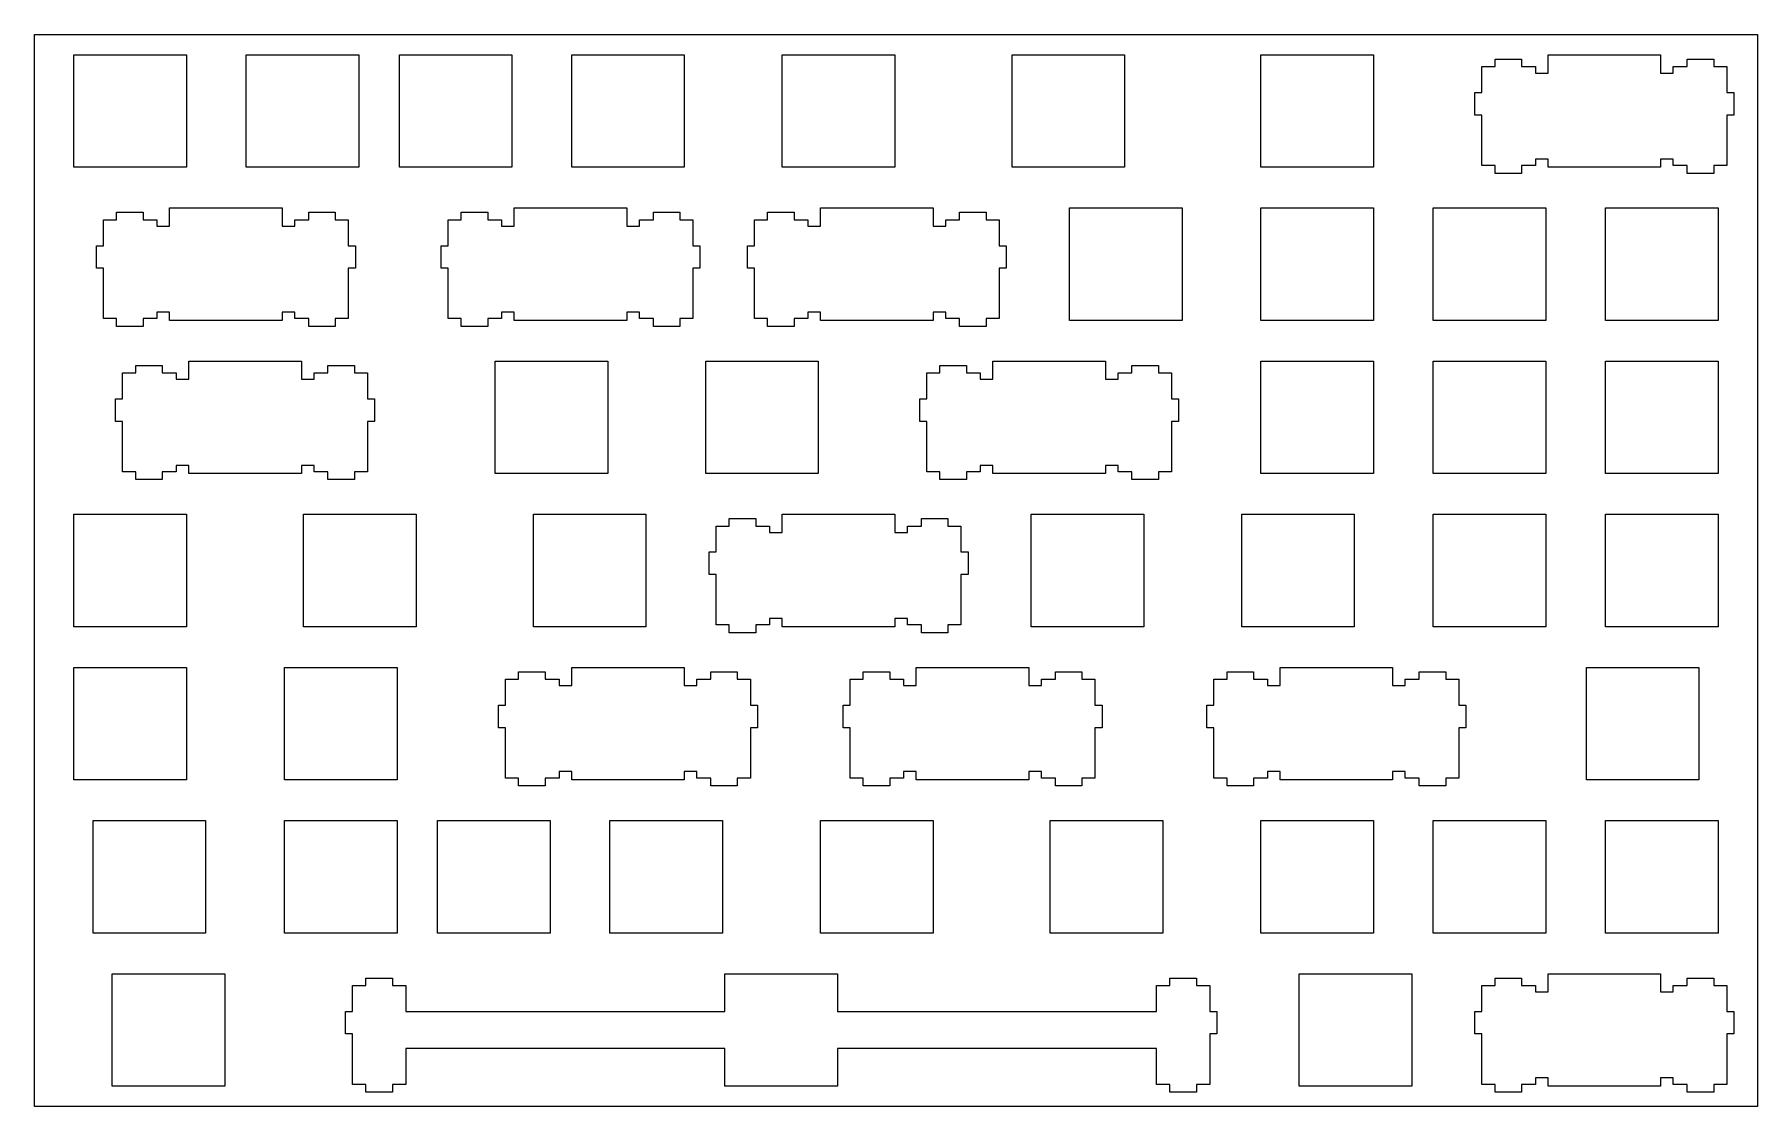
# Model space of a CAD drawing. Extents: x 0 to 214, y 0 to 133.
import ezdxf

# ---------------------------------------------------------------- set-up
doc = ezdxf.new("R2010")
doc.units = 0
doc.layers.get('0').update_dxf_attribs({"linetype": 'CONTINUOUS'})

msp = doc.modelspace()

# ---------------------------------------------------------------- linework, layer by layer
at = {"color": 0}
for p, q in [((0.09371, 133.437), (214.406, 133.437)), ((0.09371, 0.08682), (0.09371, 133.437)), ((214.406, 133.437), (214.406, 0.08682)), ((4.99953, 130.912), (19.0004, 130.912)), ((4.99953, 116.911), (4.99953, 130.912)), ((19.0004, 130.912), (19.0004, 116.911)), ((26.4308, 130.912), (40.4301, 130.912)), ((26.4308, 116.911), (26.4308, 130.912)), ((40.4301, 130.912), (40.4301, 116.911)), ((45.4822, 130.912), (59.4815, 130.912)), ((45.4822, 116.911), (45.4822, 130.912)), ((59.4815, 130.912), (59.4815, 116.911)), ((66.9135, 130.912), (80.9128, 130.912)), ((66.9135, 116.911), (66.9135, 130.912)), ((80.9128, 130.912), (80.9128, 116.911)), ((93.1058, 130.912), (107.105, 130.912)), ((93.1058, 116.911), (93.1058, 130.912)), ((107.105, 130.912), (107.105, 116.911)), ((121.681, 130.912), (135.68, 130.912)), ((121.681, 116.911), (121.681, 130.912)), ((135.68, 130.912), (135.68, 116.911)), ((152.638, 130.912), (166.638, 130.912)), ((152.638, 116.911), (152.638, 130.912)), ((166.638, 130.912), (166.638, 116.911)), ((188.356, 128.643), (188.356, 130.912)), ((188.356, 130.912), (202.355, 130.912)), ((202.355, 130.912), (202.355, 128.643)), ((180.13, 126.213), (180.13, 129.442)), ((180.13, 129.442), (181.756, 129.442)), ((181.756, 129.442), (181.756, 130.364)), ((181.756, 130.364), (185.055, 130.364)), ((185.055, 130.364), (185.055, 129.442)), ((185.055, 129.442), (186.782, 129.442)), ((186.782, 129.442), (186.782, 128.643)), ((186.782, 128.643), (188.356, 128.643)), ((202.355, 128.643), (203.93, 128.643)), ((203.93, 128.643), (203.93, 129.442)), ((203.93, 129.442), (205.656, 129.442)), ((205.656, 129.442), (205.656, 130.364)), ((205.656, 130.364), (208.956, 130.364)), ((208.956, 130.364), (208.956, 129.442)), ((208.956, 129.442), (210.581, 129.442)), ((210.581, 129.442), (210.581, 126.213)), ((179.255, 123.412), (179.255, 126.213)), ((179.255, 126.213), (180.13, 126.213)), ((210.581, 126.213), (211.456, 126.213)), ((211.456, 126.213), (211.456, 123.412)), ((180.13, 123.412), (179.255, 123.412)), ((180.13, 117.143), (180.13, 123.412)), ((210.581, 123.412), (210.581, 117.143)), ((211.456, 123.412), (210.581, 123.412)), ((188.356, 117.942), (186.782, 117.942)), ((186.782, 117.942), (186.782, 117.143)), ((188.356, 116.913), (188.356, 117.942)), ((203.93, 117.942), (202.355, 117.942)), ((202.355, 117.942), (202.355, 116.913)), ((203.93, 117.143), (203.93, 117.942)), ((19.0004, 116.911), (4.99953, 116.911)), ((40.4301, 116.911), (26.4308, 116.911)), ((59.4815, 116.911), (45.4822, 116.911)), ((80.9128, 116.911), (66.9135, 116.911)), ((107.105, 116.911), (93.1058, 116.911)), ((135.68, 116.911), (121.681, 116.911)), ((166.638, 116.911), (152.638, 116.911)), ((181.756, 117.143), (180.13, 117.143)), ((181.756, 116.163), (181.756, 117.143)), ((185.055, 116.163), (181.756, 116.163)), ((186.782, 117.143), (185.055, 117.143)), ((185.055, 117.143), (185.055, 116.163)), ((202.355, 116.913), (188.356, 116.913)), ((205.656, 117.143), (203.93, 117.143)), ((205.656, 116.163), (205.656, 117.143)), ((208.956, 116.163), (205.656, 116.163)), ((210.581, 117.143), (208.956, 117.143)), ((208.956, 117.143), (208.956, 116.163)), ((16.9058, 109.593), (16.9058, 111.862)), ((16.9058, 111.862), (30.9053, 111.862)), ((30.9053, 111.862), (30.9053, 109.593)), ((59.7683, 109.593), (59.7683, 111.862)), ((59.7683, 111.862), (73.769, 111.862)), ((73.769, 111.862), (73.769, 109.593)), ((97.8683, 109.593), (97.8683, 111.862)), ((97.8683, 111.862), (111.869, 111.862)), ((111.869, 111.862), (111.869, 109.593)), ((128.825, 111.862), (142.825, 111.862)), ((128.825, 97.8613), (128.825, 111.862)), ((142.825, 111.862), (142.825, 97.8613)), ((152.638, 111.862), (166.638, 111.862)), ((152.638, 97.8613), (152.638, 111.862)), ((166.638, 111.862), (166.638, 97.8613)), ((174.068, 111.862), (188.069, 111.862)), ((174.068, 97.8613), (174.068, 111.862)), ((188.069, 111.862), (188.069, 97.8613)), ((195.5, 111.862), (209.5, 111.862)), ((195.5, 97.8613), (195.5, 111.862)), ((209.5, 111.862), (209.5, 97.8613)), ((8.68165, 107.163), (8.68165, 110.392)), ((8.68165, 110.392), (10.3063, 110.392)), ((10.3063, 110.392), (10.3063, 111.314)), ((10.3063, 111.314), (13.6054, 111.314)), ((13.6054, 111.314), (13.6054, 110.392)), ((13.6054, 110.392), (15.332, 110.392)), ((15.332, 110.392), (15.332, 109.593)), ((15.332, 109.593), (16.9058, 109.593)), ((30.9053, 109.593), (32.4817, 109.593)), ((32.4817, 109.593), (32.4817, 110.392)), ((32.4817, 110.392), (34.2057, 110.392)), ((34.2057, 110.392), (34.2057, 111.314)), ((34.2057, 111.314), (37.5059, 111.314)), ((37.5059, 111.314), (37.5059, 110.392)), ((37.5059, 110.392), (39.1322, 110.392)), ((39.1322, 110.392), (39.1322, 107.163)), ((51.544, 107.163), (51.544, 110.392)), ((51.544, 110.392), (53.1689, 110.392)), ((53.1689, 110.392), (53.1689, 111.314)), ((53.1689, 111.314), (56.4691, 111.314)), ((56.4691, 111.314), (56.4691, 110.392)), ((56.4691, 110.392), (58.1932, 110.392)), ((58.1932, 110.392), (58.1932, 109.593)), ((58.1932, 109.593), (59.7683, 109.593)), ((73.769, 109.593), (75.3442, 109.593)), ((75.3442, 109.593), (75.3442, 110.392)), ((75.3442, 110.392), (77.0682, 110.392)), ((77.0682, 110.392), (77.0682, 111.314)), ((77.0682, 111.314), (80.3684, 111.314)), ((80.3684, 111.314), (80.3684, 110.392)), ((80.3684, 110.392), (81.9933, 110.392)), ((81.9933, 110.392), (81.9933, 107.163)), ((89.644, 107.163), (89.644, 110.392)), ((89.644, 110.392), (91.2689, 110.392)), ((91.2689, 110.392), (91.2689, 111.314)), ((91.2689, 111.314), (94.5691, 111.314)), ((94.5691, 111.314), (94.5691, 110.392)), ((94.5691, 110.392), (96.2932, 110.392)), ((96.2932, 110.392), (96.2932, 109.593)), ((96.2932, 109.593), (97.8683, 109.593)), ((111.869, 109.593), (113.444, 109.593)), ((113.444, 109.593), (113.444, 110.392)), ((113.444, 110.392), (115.168, 110.392)), ((115.168, 110.392), (115.168, 111.314)), ((115.168, 111.314), (118.468, 111.314)), ((118.468, 111.314), (118.468, 110.392)), ((118.468, 110.392), (120.093, 110.392)), ((120.093, 110.392), (120.093, 107.163)), ((7.80521, 104.362), (7.80521, 107.163)), ((7.80521, 107.163), (8.68165, 107.163)), ((39.1322, 107.163), (40.0071, 107.163)), ((40.0071, 107.163), (40.0071, 104.362)), ((50.6691, 104.362), (50.6691, 107.163)), ((50.6691, 107.163), (51.544, 107.163)), ((81.9933, 107.163), (82.8682, 107.163)), ((82.8682, 107.163), (82.8682, 104.362)), ((88.7691, 104.362), (88.7691, 107.163)), ((88.7691, 107.163), (89.644, 107.163)), ((120.093, 107.163), (120.968, 107.163)), ((120.968, 107.163), (120.968, 104.362)), ((8.68165, 104.362), (7.80521, 104.362)), ((8.68165, 98.093), (8.68165, 104.362)), ((39.1322, 104.362), (39.1322, 98.093)), ((40.0071, 104.362), (39.1322, 104.362)), ((51.544, 104.362), (50.6691, 104.362)), ((51.544, 98.093), (51.544, 104.362)), ((81.9933, 104.362), (81.9933, 98.093)), ((82.8682, 104.362), (81.9933, 104.362)), ((89.644, 104.362), (88.7691, 104.362)), ((89.644, 98.093), (89.644, 104.362)), ((120.093, 104.362), (120.093, 98.093)), ((120.968, 104.362), (120.093, 104.362)), ((16.9058, 98.8921), (15.332, 98.8921)), ((15.332, 98.8921), (15.332, 98.093)), ((16.9058, 97.8627), (16.9058, 98.8921)), ((32.4817, 98.8921), (30.9053, 98.8921)), ((30.9053, 98.8921), (30.9053, 97.8627)), ((32.4817, 98.093), (32.4817, 98.8921)), ((59.7683, 98.8921), (58.1932, 98.8921)), ((58.1932, 98.8921), (58.1932, 98.093)), ((59.7683, 97.8627), (59.7683, 98.8921)), ((75.3442, 98.8921), (73.769, 98.8921)), ((73.769, 98.8921), (73.769, 97.8627)), ((75.3442, 98.093), (75.3442, 98.8921)), ((97.8683, 98.8921), (96.2932, 98.8921)), ((96.2932, 98.8921), (96.2932, 98.093)), ((97.8683, 97.8627), (97.8683, 98.8921)), ((113.444, 98.8921), (111.869, 98.8921)), ((111.869, 98.8921), (111.869, 97.8627)), ((113.444, 98.093), (113.444, 98.8921)), ((10.3063, 98.093), (8.68165, 98.093)), ((10.3063, 97.113), (10.3063, 98.093)), ((13.6054, 97.113), (10.3063, 97.113)), ((15.332, 98.093), (13.6054, 98.093)), ((13.6054, 98.093), (13.6054, 97.113)), ((30.9053, 97.8627), (16.9058, 97.8627)), ((34.2057, 98.093), (32.4817, 98.093)), ((34.2057, 97.113), (34.2057, 98.093)), ((37.5059, 97.113), (34.2057, 97.113)), ((39.1322, 98.093), (37.5059, 98.093)), ((37.5059, 98.093), (37.5059, 97.113)), ((53.1689, 98.093), (51.544, 98.093)), ((53.1689, 97.113), (53.1689, 98.093)), ((56.4691, 97.113), (53.1689, 97.113)), ((58.1932, 98.093), (56.4691, 98.093)), ((56.4691, 98.093), (56.4691, 97.113)), ((73.769, 97.8627), (59.7683, 97.8627)), ((77.0682, 98.093), (75.3442, 98.093)), ((77.0682, 97.113), (77.0682, 98.093)), ((80.3684, 97.113), (77.0682, 97.113)), ((81.9933, 98.093), (80.3684, 98.093)), ((80.3684, 98.093), (80.3684, 97.113)), ((91.2689, 98.093), (89.644, 98.093)), ((91.2689, 97.113), (91.2689, 98.093)), ((94.5691, 97.113), (91.2689, 97.113)), ((96.2932, 98.093), (94.5691, 98.093)), ((94.5691, 98.093), (94.5691, 97.113)), ((111.869, 97.8627), (97.8683, 97.8627)), ((115.168, 98.093), (113.444, 98.093)), ((115.168, 97.113), (115.168, 98.093)), ((118.468, 97.113), (115.168, 97.113)), ((120.093, 98.093), (118.468, 98.093)), ((118.468, 98.093), (118.468, 97.113)), ((142.825, 97.8613), (128.825, 97.8613)), ((166.638, 97.8613), (152.638, 97.8613)), ((188.069, 97.8613), (174.068, 97.8613)), ((209.5, 97.8613), (195.5, 97.8613)), ((12.6876, 91.3419), (12.6876, 92.2637)), ((12.6876, 92.2637), (15.988, 92.2637)), ((15.988, 92.2637), (15.988, 91.3419)), ((19.2884, 90.5425), (19.2884, 92.8123)), ((19.2884, 92.8123), (33.2879, 92.8123)), ((33.2879, 92.8123), (33.2879, 90.5425)), ((36.5883, 91.3419), (36.5883, 92.2637)), ((36.5883, 92.2637), (39.8872, 92.2637)), ((39.8872, 92.2637), (39.8872, 91.3419)), ((57.3885, 92.8123), (71.3878, 92.8123)), ((57.3885, 78.8113), (57.3885, 92.8123)), ((71.3878, 92.8123), (71.3878, 78.8113)), ((83.5822, 92.8123), (97.5815, 92.8123)), ((83.5822, 78.8113), (83.5822, 92.8123)), ((97.5815, 92.8123), (97.5815, 78.8113)), ((112.7, 91.3419), (112.7, 92.2637)), ((112.7, 92.2637), (115.999, 92.2637)), ((115.999, 92.2637), (115.999, 91.3419)), ((119.3, 90.5425), (119.3, 92.8123)), ((119.3, 92.8123), (133.3, 92.8123)), ((133.3, 92.8123), (133.3, 90.5425)), ((136.599, 91.3419), (136.599, 92.2637)), ((136.599, 92.2637), (139.9, 92.2637)), ((139.9, 92.2637), (139.9, 91.3419)), ((152.638, 92.8123), (166.638, 92.8123)), ((152.638, 78.8113), (152.638, 92.8123)), ((166.638, 92.8123), (166.638, 78.8113)), ((174.068, 92.8123), (188.069, 92.8123)), ((174.068, 78.8113), (174.068, 92.8123)), ((188.069, 92.8123), (188.069, 78.8113)), ((195.5, 92.8123), (209.5, 92.8123)), ((195.5, 78.8113), (195.5, 92.8123)), ((209.5, 92.8123), (209.5, 78.8113)), ((11.0629, 88.1133), (11.0629, 91.3419)), ((11.0629, 91.3419), (12.6876, 91.3419)), ((15.988, 91.3419), (17.7133, 91.3419)), ((17.7133, 91.3419), (17.7133, 90.5425)), ((17.7133, 90.5425), (19.2884, 90.5425)), ((33.2879, 90.5425), (34.863, 90.5425)), ((34.863, 90.5425), (34.863, 91.3419)), ((34.863, 91.3419), (36.5883, 91.3419)), ((39.8872, 91.3419), (41.5135, 91.3419)), ((41.5135, 91.3419), (41.5135, 88.1133)), ((111.075, 88.1133), (111.075, 91.3419)), ((111.075, 91.3419), (112.7, 91.3419)), ((115.999, 91.3419), (117.724, 91.3419)), ((117.724, 91.3419), (117.724, 90.5425)), ((117.724, 90.5425), (119.3, 90.5425)), ((133.3, 90.5425), (134.874, 90.5425)), ((134.874, 90.5425), (134.874, 91.3419)), ((134.874, 91.3419), (136.599, 91.3419)), ((139.9, 91.3419), (141.525, 91.3419)), ((141.525, 91.3419), (141.525, 88.1133)), ((10.1878, 85.3115), (10.1878, 88.1133)), ((10.1878, 88.1133), (11.0629, 88.1133)), ((41.5135, 88.1133), (42.387, 88.1133)), ((42.387, 88.1133), (42.387, 85.3115)), ((110.2, 85.3115), (110.2, 88.1133)), ((110.2, 88.1133), (111.075, 88.1133)), ((141.525, 88.1133), (142.399, 88.1133)), ((142.399, 88.1133), (142.399, 85.3115)), ((11.0629, 85.3115), (10.1878, 85.3115)), ((11.0629, 79.043), (11.0629, 85.3115)), ((41.5135, 85.3115), (41.5135, 79.043)), ((42.387, 85.3115), (41.5135, 85.3115)), ((111.075, 85.3115), (110.2, 85.3115)), ((111.075, 79.043), (111.075, 85.3115)), ((141.525, 85.3115), (141.525, 79.043)), ((142.399, 85.3115), (141.525, 85.3115)), ((19.2884, 79.8421), (17.7133, 79.8421)), ((17.7133, 79.8421), (17.7133, 79.043)), ((19.2884, 78.8127), (19.2884, 79.8421)), ((34.863, 79.8421), (33.2879, 79.8421)), ((33.2879, 79.8421), (33.2879, 78.8127)), ((34.863, 79.043), (34.863, 79.8421)), ((119.3, 79.8421), (117.724, 79.8421)), ((117.724, 79.8421), (117.724, 79.043)), ((119.3, 78.8127), (119.3, 79.8421)), ((134.874, 79.8421), (133.3, 79.8421)), ((133.3, 79.8421), (133.3, 78.8127)), ((134.874, 79.043), (134.874, 79.8421)), ((12.6876, 79.043), (11.0629, 79.043)), ((12.6876, 78.063), (12.6876, 79.043)), ((15.988, 78.063), (12.6876, 78.063)), ((17.7133, 79.043), (15.988, 79.043)), ((15.988, 79.043), (15.988, 78.063)), ((33.2879, 78.8127), (19.2884, 78.8127)), ((36.5883, 79.043), (34.863, 79.043)), ((36.5883, 78.063), (36.5883, 79.043)), ((39.8872, 78.063), (36.5883, 78.063)), ((41.5135, 79.043), (39.8872, 79.043)), ((39.8872, 79.043), (39.8872, 78.063)), ((71.3878, 78.8113), (57.3885, 78.8113)), ((97.5815, 78.8113), (83.5822, 78.8113)), ((112.7, 79.043), (111.075, 79.043)), ((112.7, 78.063), (112.7, 79.043)), ((115.999, 78.063), (112.7, 78.063)), ((117.724, 79.043), (115.999, 79.043)), ((115.999, 79.043), (115.999, 78.063)), ((133.3, 78.8127), (119.3, 78.8127)), ((136.599, 79.043), (134.874, 79.043)), ((136.599, 78.063), (136.599, 79.043)), ((139.9, 78.063), (136.599, 78.063)), ((141.525, 79.043), (139.9, 79.043)), ((139.9, 79.043), (139.9, 78.063)), ((166.638, 78.8113), (152.638, 78.8113)), ((188.069, 78.8113), (174.068, 78.8113)), ((209.5, 78.8113), (195.5, 78.8113)), ((4.99953, 73.7623), (19.0004, 73.7623)), ((4.99953, 59.7613), (4.99953, 73.7623)), ((19.0004, 73.7623), (19.0004, 59.7613)), ((33.5745, 73.7623), (47.5753, 73.7623)), ((33.5745, 59.7613), (33.5745, 73.7623)), ((47.5753, 73.7623), (47.5753, 59.7613)), ((62.1496, 73.7623), (76.1503, 73.7623)), ((62.1496, 59.7613), (62.1496, 73.7623)), ((76.1503, 73.7623), (76.1503, 59.7613)), ((86.5064, 72.2919), (86.5064, 73.2137)), ((86.5064, 73.2137), (89.8066, 73.2137)), ((89.8066, 73.2137), (89.8066, 72.2919)), ((93.1072, 71.4925), (93.1072, 73.7623)), ((93.1072, 73.7623), (107.107, 73.7623)), ((107.107, 73.7623), (107.107, 71.4925)), ((110.406, 72.2919), (110.406, 73.2137)), ((110.406, 73.2137), (113.706, 73.2137)), ((113.706, 73.2137), (113.706, 72.2919)), ((124.063, 73.7623), (138.063, 73.7623)), ((124.063, 59.7613), (124.063, 73.7623)), ((138.063, 73.7623), (138.063, 59.7613)), ((150.256, 73.7623), (164.255, 73.7623)), ((150.256, 59.7613), (150.256, 73.7623)), ((164.255, 73.7623), (164.255, 59.7613)), ((174.068, 73.7623), (188.069, 73.7623)), ((174.068, 59.7613), (174.068, 73.7623)), ((188.069, 73.7623), (188.069, 59.7613)), ((195.5, 73.7623), (209.5, 73.7623)), ((195.5, 59.7613), (195.5, 73.7623)), ((209.5, 73.7623), (209.5, 59.7613)), ((84.8815, 69.0633), (84.8815, 72.2919)), ((84.8815, 72.2919), (86.5064, 72.2919)), ((89.8066, 72.2919), (91.5321, 72.2919)), ((91.5321, 72.2919), (91.5321, 71.4925)), ((91.5321, 71.4925), (93.1072, 71.4925)), ((107.107, 71.4925), (108.682, 71.4925)), ((108.682, 71.4925), (108.682, 72.2919)), ((108.682, 72.2919), (110.406, 72.2919)), ((113.706, 72.2919), (115.331, 72.2919)), ((115.331, 72.2919), (115.331, 69.0633)), ((84.0052, 66.2615), (84.0052, 69.0633)), ((84.0052, 69.0633), (84.8815, 69.0633)), ((115.331, 69.0633), (116.207, 69.0633)), ((116.207, 69.0633), (116.207, 66.2615)), ((84.8815, 66.2615), (84.0052, 66.2615)), ((84.8815, 59.993), (84.8815, 66.2615)), ((115.331, 66.2615), (115.331, 59.993)), ((116.207, 66.2615), (115.331, 66.2615)), ((93.1072, 60.7921), (91.5321, 60.7921)), ((91.5321, 60.7921), (91.5321, 59.993)), ((93.1072, 59.7627), (93.1072, 60.7921)), ((108.682, 60.7921), (107.107, 60.7921)), ((107.107, 60.7921), (107.107, 59.7627)), ((108.682, 59.993), (108.682, 60.7921)), ((19.0004, 59.7613), (4.99953, 59.7613)), ((47.5753, 59.7613), (33.5745, 59.7613)), ((76.1503, 59.7613), (62.1496, 59.7613)), ((86.5064, 59.993), (84.8815, 59.993)), ((86.5064, 59.013), (86.5064, 59.993)), ((89.8066, 59.013), (86.5064, 59.013)), ((91.5321, 59.993), (89.8066, 59.993)), ((89.8066, 59.993), (89.8066, 59.013)), ((107.107, 59.7627), (93.1072, 59.7627)), ((110.406, 59.993), (108.682, 59.993)), ((110.406, 59.013), (110.406, 59.993)), ((113.706, 59.013), (110.406, 59.013)), ((115.331, 59.993), (113.706, 59.993)), ((113.706, 59.993), (113.706, 59.013)), ((138.063, 59.7613), (124.063, 59.7613)), ((164.255, 59.7613), (150.256, 59.7613)), ((188.069, 59.7613), (174.068, 59.7613)), ((209.5, 59.7613), (195.5, 59.7613)), ((4.99953, 54.7123), (19.0004, 54.7123)), ((4.99953, 40.7113), (4.99953, 54.7123)), ((19.0004, 54.7123), (19.0004, 40.7113)), ((31.1933, 54.7123), (45.194, 54.7123)), ((31.1933, 40.7113), (31.1933, 54.7123)), ((45.194, 54.7123), (45.194, 40.7113)), ((60.3127, 53.2419), (60.3127, 54.1637)), ((60.3127, 54.1637), (63.6129, 54.1637)), ((63.6129, 54.1637), (63.6129, 53.2419)), ((66.9135, 52.4425), (66.9135, 54.7123)), ((66.9135, 54.7123), (80.9128, 54.7123)), ((80.9128, 54.7123), (80.9128, 52.4425)), ((84.2133, 53.2419), (84.2133, 54.1637)), ((84.2133, 54.1637), (87.5122, 54.1637)), ((87.5122, 54.1637), (87.5122, 53.2419)), ((103.175, 53.2419), (103.175, 54.1637)), ((103.175, 54.1637), (106.474, 54.1637)), ((106.474, 54.1637), (106.474, 53.2419)), ((109.775, 52.4425), (109.775, 54.7123)), ((109.775, 54.7123), (123.775, 54.7123)), ((123.775, 54.7123), (123.775, 52.4425)), ((127.074, 53.2419), (127.074, 54.1637)), ((127.074, 54.1637), (130.375, 54.1637)), ((130.375, 54.1637), (130.375, 53.2419)), ((148.419, 53.2419), (148.419, 54.1637)), ((148.419, 54.1637), (151.719, 54.1637)), ((151.719, 54.1637), (151.719, 53.2419)), ((155.018, 52.4425), (155.018, 54.7123)), ((155.018, 54.7123), (169.019, 54.7123)), ((169.019, 54.7123), (169.019, 52.4425)), ((172.318, 53.2419), (172.318, 54.1637)), ((172.318, 54.1637), (175.618, 54.1637)), ((175.618, 54.1637), (175.618, 53.2419)), ((193.118, 54.7123), (207.119, 54.7123)), ((193.118, 40.7113), (193.118, 54.7123)), ((207.119, 54.7123), (207.119, 40.7113)), ((58.6878, 50.0133), (58.6878, 53.2419)), ((58.6878, 53.2419), (60.3127, 53.2419)), ((63.6129, 53.2419), (65.3383, 53.2419)), ((65.3383, 53.2419), (65.3383, 52.4425)), ((65.3383, 52.4425), (66.9135, 52.4425)), ((80.9128, 52.4425), (82.4879, 52.4425)), ((82.4879, 52.4425), (82.4879, 53.2419)), ((82.4879, 53.2419), (84.2133, 53.2419)), ((87.5122, 53.2419), (89.1385, 53.2419)), ((89.1385, 53.2419), (89.1385, 50.0133)), ((101.55, 50.0133), (101.55, 53.2419)), ((101.55, 53.2419), (103.175, 53.2419)), ((106.474, 53.2419), (108.199, 53.2419)), ((108.199, 53.2419), (108.199, 52.4425)), ((108.199, 52.4425), (109.775, 52.4425)), ((123.775, 52.4425), (125.349, 52.4425)), ((125.349, 52.4425), (125.349, 53.2419)), ((125.349, 53.2419), (127.074, 53.2419)), ((130.375, 53.2419), (132, 53.2419)), ((132, 53.2419), (132, 50.0133)), ((146.794, 50.0133), (146.794, 53.2419)), ((146.794, 53.2419), (148.419, 53.2419)), ((151.719, 53.2419), (153.443, 53.2419)), ((153.443, 53.2419), (153.443, 52.4425)), ((153.443, 52.4425), (155.018, 52.4425)), ((169.019, 52.4425), (170.594, 52.4425)), ((170.594, 52.4425), (170.594, 53.2419)), ((170.594, 53.2419), (172.318, 53.2419)), ((175.618, 53.2419), (177.243, 53.2419)), ((177.243, 53.2419), (177.243, 50.0133)), ((57.8129, 47.2115), (57.8129, 50.0133)), ((57.8129, 50.0133), (58.6878, 50.0133)), ((89.1385, 50.0133), (90.012, 50.0133)), ((90.012, 50.0133), (90.012, 47.2115)), ((100.675, 47.2115), (100.675, 50.0133)), ((100.675, 50.0133), (101.55, 50.0133)), ((132, 50.0133), (132.874, 50.0133)), ((132.874, 50.0133), (132.874, 47.2115)), ((145.919, 47.2115), (145.919, 50.0133)), ((145.919, 50.0133), (146.794, 50.0133)), ((177.243, 50.0133), (178.118, 50.0133)), ((178.118, 50.0133), (178.118, 47.2115)), ((58.6878, 47.2115), (57.8129, 47.2115)), ((58.6878, 40.943), (58.6878, 47.2115)), ((89.1385, 47.2115), (89.1385, 40.943)), ((90.012, 47.2115), (89.1385, 47.2115)), ((101.55, 47.2115), (100.675, 47.2115)), ((101.55, 40.943), (101.55, 47.2115)), ((132, 47.2115), (132, 40.943)), ((132.874, 47.2115), (132, 47.2115)), ((146.794, 47.2115), (145.919, 47.2115)), ((146.794, 40.943), (146.794, 47.2115)), ((177.243, 47.2115), (177.243, 40.943)), ((178.118, 47.2115), (177.243, 47.2115)), ((60.3127, 40.943), (58.6878, 40.943)), ((60.3127, 39.963), (60.3127, 40.943)), ((65.3383, 40.943), (63.6129, 40.943)), ((63.6129, 40.943), (63.6129, 39.963)), ((66.9135, 41.7421), (65.3383, 41.7421)), ((65.3383, 41.7421), (65.3383, 40.943)), ((66.9135, 40.7127), (66.9135, 41.7421)), ((82.4879, 41.7421), (80.9128, 41.7421)), ((80.9128, 41.7421), (80.9128, 40.7127)), ((82.4879, 40.943), (82.4879, 41.7421)), ((84.2133, 40.943), (82.4879, 40.943)), ((84.2133, 39.963), (84.2133, 40.943)), ((89.1385, 40.943), (87.5122, 40.943)), ((87.5122, 40.943), (87.5122, 39.963)), ((103.175, 40.943), (101.55, 40.943)), ((103.175, 39.963), (103.175, 40.943)), ((108.199, 40.943), (106.474, 40.943)), ((106.474, 40.943), (106.474, 39.963)), ((109.775, 41.7421), (108.199, 41.7421)), ((108.199, 41.7421), (108.199, 40.943)), ((109.775, 40.7127), (109.775, 41.7421)), ((125.349, 41.7421), (123.775, 41.7421)), ((123.775, 41.7421), (123.775, 40.7127)), ((125.349, 40.943), (125.349, 41.7421)), ((127.074, 40.943), (125.349, 40.943)), ((127.074, 39.963), (127.074, 40.943)), ((132, 40.943), (130.375, 40.943)), ((130.375, 40.943), (130.375, 39.963)), ((148.419, 40.943), (146.794, 40.943)), ((148.419, 39.963), (148.419, 40.943)), ((153.443, 40.943), (151.719, 40.943)), ((151.719, 40.943), (151.719, 39.963)), ((155.018, 41.7421), (153.443, 41.7421)), ((153.443, 41.7421), (153.443, 40.943)), ((155.018, 40.7127), (155.018, 41.7421)), ((170.594, 41.7421), (169.019, 41.7421)), ((169.019, 41.7421), (169.019, 40.7127)), ((170.594, 40.943), (170.594, 41.7421)), ((172.318, 40.943), (170.594, 40.943)), ((172.318, 39.963), (172.318, 40.943)), ((177.243, 40.943), (175.618, 40.943)), ((175.618, 40.943), (175.618, 39.963)), ((19.0004, 40.7113), (4.99953, 40.7113)), ((45.194, 40.7113), (31.1933, 40.7113)), ((63.6129, 39.963), (60.3127, 39.963)), ((80.9128, 40.7127), (66.9135, 40.7127)), ((87.5122, 39.963), (84.2133, 39.963)), ((106.474, 39.963), (103.175, 39.963)), ((123.775, 40.7127), (109.775, 40.7127)), ((130.375, 39.963), (127.074, 39.963)), ((151.719, 39.963), (148.419, 39.963)), ((169.019, 40.7127), (155.018, 40.7127)), ((175.618, 39.963), (172.318, 39.963)), ((207.119, 40.7113), (193.118, 40.7113)), ((7.38216, 35.6623), (21.3817, 35.6623)), ((7.38216, 21.6614), (7.38216, 35.6623)), ((21.3817, 35.6623), (21.3817, 21.6614)), ((31.1933, 35.6623), (45.194, 35.6623)), ((31.1933, 21.6614), (31.1933, 35.6623)), ((45.194, 35.6623), (45.194, 21.6614)), ((50.2433, 35.6623), (64.244, 35.6623)), ((50.2433, 21.6614), (50.2433, 35.6623)), ((64.244, 35.6623), (64.244, 21.6614)), ((71.6746, 35.6623), (85.6753, 35.6623)), ((71.6746, 21.6614), (71.6746, 35.6623)), ((85.6753, 35.6623), (85.6753, 21.6614)), ((97.8683, 35.6623), (111.869, 35.6623)), ((97.8683, 21.6614), (97.8683, 35.6623)), ((111.869, 35.6623), (111.869, 21.6614)), ((126.443, 35.6623), (140.444, 35.6623)), ((126.443, 21.6614), (126.443, 35.6623)), ((140.444, 35.6623), (140.444, 21.6614)), ((152.638, 35.6623), (166.638, 35.6623)), ((152.638, 21.6614), (152.638, 35.6623)), ((166.638, 35.6623), (166.638, 21.6614)), ((174.068, 35.6623), (188.069, 35.6623)), ((174.068, 21.6614), (174.068, 35.6623)), ((188.069, 35.6623), (188.069, 21.6614)), ((195.5, 35.6623), (209.5, 35.6623)), ((195.5, 21.6614), (195.5, 35.6623)), ((209.5, 35.6623), (209.5, 21.6614)), ((21.3817, 21.6614), (7.38216, 21.6614)), ((45.194, 21.6614), (31.1933, 21.6614)), ((64.244, 21.6614), (50.2433, 21.6614)), ((85.6753, 21.6614), (71.6746, 21.6614)), ((111.869, 21.6614), (97.8683, 21.6614)), ((140.444, 21.6614), (126.443, 21.6614)), ((166.638, 21.6614), (152.638, 21.6614)), ((188.069, 21.6614), (174.068, 21.6614)), ((209.5, 21.6614), (195.5, 21.6614)), ((9.76341, 16.6122), (23.7629, 16.6122)), ((9.76341, 2.61138), (9.76341, 16.6122)), ((23.7629, 16.6122), (23.7629, 2.61138)), ((39.6378, 11.9131), (39.6378, 15.1419)), ((39.6378, 15.1419), (41.312, 15.1419)), ((41.312, 15.1419), (41.312, 16.0638)), ((41.312, 16.0638), (44.6126, 16.0638)), ((44.6126, 16.0638), (44.6126, 15.1419)), ((44.6126, 15.1419), (46.2883, 15.1419)), ((46.2883, 15.1419), (46.2883, 11.9131)), ((85.9635, 11.9131), (85.9635, 16.6122)), ((85.9635, 16.6122), (99.9628, 16.6122)), ((99.9628, 16.6122), (99.9628, 11.9131)), ((139.638, 11.9131), (139.638, 15.1419)), ((139.638, 15.1419), (141.312, 15.1419)), ((141.312, 15.1419), (141.312, 16.0638)), ((141.312, 16.0638), (144.613, 16.0638)), ((144.613, 16.0638), (144.613, 15.1419)), ((144.613, 15.1419), (146.288, 15.1419)), ((146.288, 15.1419), (146.288, 11.9131)), ((157.4, 16.6122), (171.4, 16.6122)), ((157.4, 2.61138), (157.4, 16.6122)), ((171.4, 16.6122), (171.4, 2.61138)), ((180.132, 11.9131), (180.132, 15.1419)), ((180.132, 15.1419), (181.756, 15.1419)), ((181.756, 15.1419), (181.756, 16.0638)), ((181.756, 16.0638), (185.057, 16.0638)), ((185.057, 16.0638), (185.057, 15.1419)), ((185.057, 15.1419), (186.782, 15.1419)), ((186.782, 15.1419), (186.782, 14.3426)), ((188.357, 14.3426), (188.357, 16.6122)), ((188.357, 16.6122), (202.357, 16.6122)), ((202.357, 16.6122), (202.357, 14.3426)), ((203.932, 14.3426), (203.932, 15.1419)), ((203.932, 15.1419), (205.657, 15.1419)), ((205.657, 15.1419), (205.657, 16.0638)), ((205.657, 16.0638), (208.957, 16.0638)), ((208.957, 16.0638), (208.957, 15.1419)), ((208.957, 15.1419), (210.582, 15.1419)), ((210.582, 15.1419), (210.582, 11.9131)), ((186.782, 14.3426), (188.357, 14.3426)), ((202.357, 14.3426), (203.932, 14.3426)), ((38.7629, 9.11158), (38.7629, 11.9131)), ((38.7629, 11.9131), (39.6378, 11.9131)), ((46.2883, 11.9131), (85.9635, 11.9131)), ((99.9628, 11.9131), (139.638, 11.9131)), ((146.288, 11.9131), (147.162, 11.9131)), ((147.162, 11.9131), (147.162, 9.11158)), ((179.257, 9.11158), (179.257, 11.9131)), ((179.257, 11.9131), (180.132, 11.9131)), ((210.582, 11.9131), (211.457, 11.9131)), ((211.457, 11.9131), (211.457, 9.11158)), ((39.6378, 9.11158), (38.7629, 9.11158)), ((39.6378, 2.84289), (39.6378, 9.11158)), ((146.288, 9.11158), (146.288, 2.84289)), ((147.162, 9.11158), (146.288, 9.11158)), ((180.132, 9.11158), (179.257, 9.11158)), ((180.132, 2.84289), (180.132, 9.11158)), ((210.582, 9.11158), (210.582, 2.84289)), ((211.457, 9.11158), (210.582, 9.11158)), ((85.9635, 7.31326), (46.2883, 7.31326)), ((46.2883, 7.31326), (46.2883, 2.84289)), ((85.9635, 2.61276), (85.9635, 7.31326)), ((139.638, 7.31326), (99.9628, 7.31326)), ((99.9628, 7.31326), (99.9628, 2.61276)), ((139.638, 2.84289), (139.638, 7.31326)), ((23.7629, 2.61138), (9.76341, 2.61138)), ((41.312, 2.84289), (39.6378, 2.84289)), ((41.312, 1.86311), (41.312, 2.84289)), ((46.2883, 2.84289), (44.6126, 2.84289)), ((44.6126, 2.84289), (44.6126, 1.86311)), ((99.9628, 2.61276), (85.9635, 2.61276)), ((141.312, 2.84289), (139.638, 2.84289)), ((141.312, 1.86311), (141.312, 2.84289)), ((146.288, 2.84289), (144.613, 2.84289)), ((144.613, 2.84289), (144.613, 1.86311)), ((171.4, 2.61138), (157.4, 2.61138)), ((181.756, 2.84289), (180.132, 2.84289)), ((181.756, 1.86311), (181.756, 2.84289)), ((186.782, 2.84289), (185.057, 2.84289)), ((185.057, 2.84289), (185.057, 1.86311)), ((188.357, 3.64215), (186.782, 3.64215)), ((186.782, 3.64215), (186.782, 2.84289)), ((188.357, 2.61276), (188.357, 3.64215)), ((202.357, 2.61276), (188.357, 2.61276)), ((203.932, 3.64215), (202.357, 3.64215)), ((202.357, 3.64215), (202.357, 2.61276)), ((203.932, 2.84289), (203.932, 3.64215)), ((205.657, 2.84289), (203.932, 2.84289)), ((205.657, 1.86311), (205.657, 2.84289)), ((210.582, 2.84289), (208.957, 2.84289)), ((208.957, 2.84289), (208.957, 1.86311)), ((214.406, 0.08682), (0.09371, 0.08682)), ((44.6126, 1.86311), (41.312, 1.86311)), ((144.613, 1.86311), (141.312, 1.86311)), ((185.057, 1.86311), (181.756, 1.86311)), ((208.957, 1.86311), (205.657, 1.86311))]:
    msp.add_line(p, q, dxfattribs=at)

doc.saveas('drawing.dxf')
